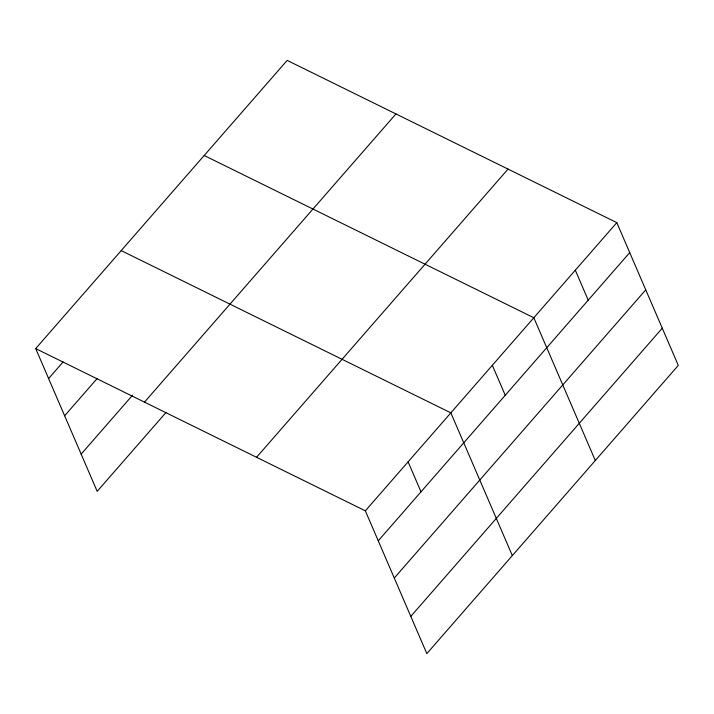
<?xml version="1.0" encoding="UTF-8"?>
<svg xmlns="http://www.w3.org/2000/svg" width="714" height="714" viewBox="0 0 714 714"><rect width="100%" height="100%" fill="white"/><g stroke="black" fill="none" stroke-linecap="round" stroke-linejoin="round"><path stroke-width="1.07" d="M35.7 348.593L287.171 60.395L616.816 222.643L678.3 365.407L426.829 653.605L365.345 510.84L35.7 348.593L97.184 491.357L166.023 412.469M48.606 378.563L63.1 361.953M64.635 415.78L97.247 378.42M81.155 454.131L132.599 395.172M144.487 402.134L395.949 113.937M256.558 457.299L508.029 169.102M365.345 510.84L616.816 222.643M378.25 540.81L629.721 252.613M394.28 578.037L645.751 289.839M410.8 616.387L662.271 328.19M204.186 155.5L533.831 317.748L595.315 460.512M121.202 250.605L450.846 412.853L512.331 555.617M575.323 270.195L588.229 300.166M492.339 365.3L505.244 395.27M408.096 461.851L421.001 491.821"/></g></svg>
